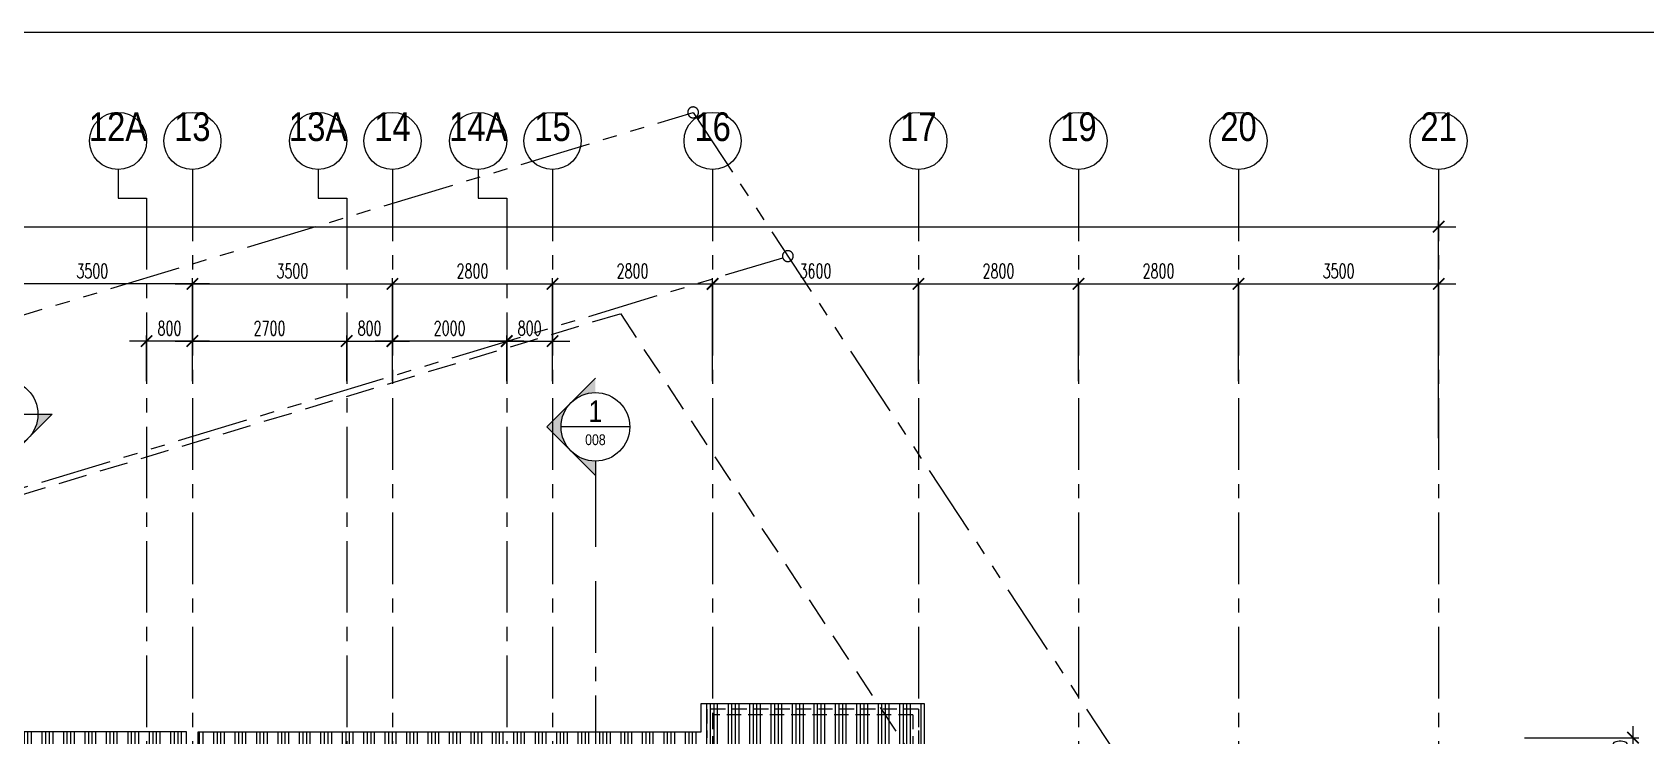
# Model space of a CAD drawing. Extents: x -202 to 81900, y 0 to 57000.
# Drawn here: x 39200 to 67422, y 44696 to 57000 of the extents above; entities that cross this region are included whole.
import ezdxf
from ezdxf.enums import TextEntityAlignment as Align

# ---------------------------------------------------------------- set-up
doc = ezdxf.new("R2010")
doc.units = 0
doc.header["$LTSCALE"] = 1000
doc.header["$MEASUREMENT"] = 0
for name, pattern in [('CENTER', [2, 1.25, -0.25, 0.25, -0.25]), ('DASHED', [0.75, 0.5, -0.25]), ('HIDDEN', [0.375, 0.25, -0.125]), ('PHANTOM', [2.5, 1.25, -0.25, 0.25, -0.25, 0.25, -0.25])]:
    doc.linetypes.add(name, pattern=pattern)
doc.layers.get('0').update_dxf_attribs({"linetype": 'CONTINUOUS'})
doc.layers.get('DEFPOINTS').update_dxf_attribs({"color": 8, "linetype": 'CONTINUOUS'})
for name, color, linetype in [('A-_ANOT----_D-', 7, 'CONTINUOUS'), ('A-_ANOTGRID_E-', 8, 'CENTER'), ('A-_ANOTSYBL_E-', 7, 'CONTINUOUS'), ('A-_ANOTTBLK_E-', 7, 'CONTINUOUS'), ('A-_DOOR----_E-', 7, 'CONTINUOUS'), ('A-_ROOF----_E-', 5, 'CONTINUOUS'), ('A-_ROOF----_H-', 8, 'CONTINUOUS'), ('A-_SITEBNRY_E-', 1, 'PHANTOM'), ('A-_SITESTBK_E-', 1, 'DASHED'), ('A-_WALL----_E-', 1, 'CONTINUOUS')]:
    doc.layers.add(name, color=color, linetype=linetype)
doc.styles.add('ARIAL-NARROW', font='ARIALN.TTF')
doc.styles.add('ROMANS', font='romans.shx', dxfattribs={"width": 0.65, "height": 250})
doc.dimstyles.new('DIM100', dxfattribs={"dimscale": 100, "dimtxt": 2, "dimasz": 2, "dimexe": 1, "dimexo": 3, "dimgap": 1, "dimtad": 1, "dimdec": 1, "dimzin": 15, "dimtxsty": 'ROMANS', "dimcen": 1, "dimdle": 3, "dimclrd": 8, "dimclre": 8, "dimclrt": 7, "dimazin": 3, "dimtfac": 1, "dimtdec": 1, "dimtix": 1, "dimtmove": 0, "dimatfit": 3, "dimtolj": 1, "dimtzin": 15})

# ---------------------------------------------------------------- blocks, each defined once
blk = doc.blocks.new('SHA10001')
at = {"layer": 'DEFPOINTS'}
blk.add_lwpolyline([(0, 0), (0, 570), (817, 570), (817, 0)], close=True, dxfattribs=at)
at = {"layer": 'A-_ANOTTBLK_E-', "color": 8}
for tag, p, height, style in [('-DWGTTL1-', (698.87, 208.16), 5, 'ARIAL-NARROW'), ('-DWGTTL2-', (698.87, 200.16), 5, 'ARIAL-NARROW'), ('-DWGTTL3-', (698.87, 192.16), 5, 'ARIAL-NARROW'), ('-OWNERSNAME-', (697.85, 167.17), 2, 'ARIAL-NARROW'), ('-ADDRESS-', (697.85, 164.35), 2, 'ARIAL-NARROW'), ('-ADDRESS/POSTCODE-', (697.97, 161.4), 2, 'ARIAL-NARROW'), ('-FREEHOLD-', (747, 156.36), 1.75, 'ROMANS'), ('-SCALE-', (720, 50.65), 2, 'ARIAL-NARROW'), ('-DATE-', (720, 44.75), 2, 'ARIAL-NARROW'), ('-DRAWN-', (720, 38.85), 2, 'ARIAL-NARROW'), ('-CHK-', (720, 32.26), 2, 'ARIAL-NARROW'), ('-DWGNO-', (746.69, 32.5), 3, 'ARIAL-NARROW'), ('-', (786.67, 32.5), 3.5, 'ARIAL-NARROW'), ('-FILENAME-', (720, 26.26), 2, 'ARIAL-NARROW')]:
    blk.add_attdef(tag, p, '', height=height, dxfattribs=dict(at, style=style))
at = {"layer": 'A-_ANOTTBLK_E-', "color": 8, "ltscale": 0.3, "style": 'ARIAL-NARROW'}
blk.add_attdef('-JOBNO-', (747, 44.5), '', height=3.5, dxfattribs=at)
blk = doc.blocks.new('SYMBOL_SECTIONLEFT2')
at = {"layer": 'A-_ANOTSYBL_E-'}
h = blk.add_hatch(color=256, dxfattribs=at)
h.paths.add_polyline_path([(0, 8.49), (0, 6, 0.198912), (-4.24, 4.24)])
h.paths.add_polyline_path([(-4.24, -4.24, 0.198912), (0, -6), (0, -8.49)])
blk.add_hatch(color=256, dxfattribs=at).paths.add_polyline_path([(-4.24, -4.24, -0.198912), (-6, 0, -0.198912), (-4.24, 4.24), (-8.49, 0)])
for p, q in [((0, 8.49), (-8.49, 0)), ((-8.49, 0), (0, -8.49)), ((6, 0), (-6, 0)), ((0, -6), (0, -21)), ((0, -6), (0, -8.49))]:
    blk.add_line(p, q, dxfattribs=at)
blk.add_circle((0, 0), 6, dxfattribs=at)
blk = doc.blocks.new('SYMBOL_ELEVBACK')
at = {"layer": 'A-_ANOTSYBL_E-'}
h = blk.add_hatch(color=256, dxfattribs=at)
h.paths.add_polyline_path([(-8.49, 0), (-4.24, -4.24, -0.198912), (-6, 0)])
h.paths.add_polyline_path([(6, 0, -0.198912), (4.24, -4.24), (8.49, 0)])
blk.add_hatch(color=256, dxfattribs=at).paths.add_polyline_path([(-4.24, -4.24), (0, -8.49), (4.24, -4.24, -0.414214)])
for p, q in [((-8.49, 0), (8.49, 0)), ((-8.49, 0), (0, -8.49)), ((0, -8.49), (8.49, 0))]:
    blk.add_line(p, q, dxfattribs=at)
blk.add_circle((0, 0), 6, dxfattribs=at)
blk = doc.blocks.new('_ARCHTICK')
at = {"color": 0, "linetype": 'BYBLOCK', "const_width": 0.15}
blk.add_lwpolyline([(-0.5, -0.5), (0.5, 0.5)], dxfattribs=at)
blk = doc.blocks.new('*D8')
at = {"layer": 'A-_ANOT----_D-', "color": 8}
for p, q in [((41700, 52599), (45800, 52599)), ((42000, 50899), (42000, 52699)), ((45500, 50899), (45500, 52699))]:
    blk.add_line(p, q, dxfattribs=at)
at = {"layer": 'DEFPOINTS', "color": 0}
for p in [(45500, 52599), (42000, 50599), (45500, 50599)]:
    blk.add_point(p, dxfattribs=at)
at = {"layer": 'A-_ANOT----_D-', "color": 8, "xscale": 200, "yscale": 200, "zscale": 200, "rotation": 180}
blk.add_blockref('_ARCHTICK', (42000, 52599), dxfattribs=at)
at = {"layer": 'A-_ANOT----_D-', "color": 8, "xscale": 200, "yscale": 200, "zscale": 200}
blk.add_blockref('_ARCHTICK', (45500, 52599), dxfattribs=at)
at = {"layer": 'A-_ANOT----_D-', "color": 7, "insert": (43750, 52824), "char_height": 250, "attachment_point": 5, "style": 'ROMANS'}
blk.add_mtext('\\A1;3500', dxfattribs=at)
blk = doc.blocks.new('*D9')
at = {"layer": 'A-_ANOT----_D-', "color": 8}
for p, q in [((45200, 52599), (48600, 52599)), ((45500, 50899), (45500, 52699)), ((48300, 50899), (48300, 52699))]:
    blk.add_line(p, q, dxfattribs=at)
at = {"layer": 'DEFPOINTS', "color": 0}
for p in [(48300, 52599), (45500, 50599), (48300, 50599)]:
    blk.add_point(p, dxfattribs=at)
at = {"layer": 'A-_ANOT----_D-', "color": 8, "xscale": 200, "yscale": 200, "zscale": 200, "rotation": 180}
blk.add_blockref('_ARCHTICK', (45500, 52599), dxfattribs=at)
at = {"layer": 'A-_ANOT----_D-', "color": 8, "xscale": 200, "yscale": 200, "zscale": 200}
blk.add_blockref('_ARCHTICK', (48300, 52599), dxfattribs=at)
at = {"layer": 'A-_ANOT----_D-', "color": 7, "insert": (46900, 52824), "char_height": 250, "attachment_point": 5, "style": 'ROMANS'}
blk.add_mtext('\\A1;2800', dxfattribs=at)
blk = doc.blocks.new('*D10')
at = {"layer": 'A-_ANOT----_D-', "color": 8}
for p, q in [((50800, 52599), (55000, 52599)), ((51100, 50899), (51100, 52699)), ((54700, 50899), (54700, 52699))]:
    blk.add_line(p, q, dxfattribs=at)
at = {"layer": 'DEFPOINTS', "color": 0}
for p in [(54700, 52599), (51100, 50599), (54700, 50599)]:
    blk.add_point(p, dxfattribs=at)
at = {"layer": 'A-_ANOT----_D-', "color": 8, "xscale": 200, "yscale": 200, "zscale": 200, "rotation": 180}
blk.add_blockref('_ARCHTICK', (51100, 52599), dxfattribs=at)
at = {"layer": 'A-_ANOT----_D-', "color": 8, "xscale": 200, "yscale": 200, "zscale": 200}
blk.add_blockref('_ARCHTICK', (54700, 52599), dxfattribs=at)
at = {"layer": 'A-_ANOT----_D-', "color": 7, "insert": (52900, 52824), "char_height": 250, "attachment_point": 5, "style": 'ROMANS'}
blk.add_mtext('\\A1;3600', dxfattribs=at)
blk = doc.blocks.new('*D11')
at = {"layer": 'A-_ANOT----_D-', "color": 8}
for p, q in [((54400, 52599), (57800, 52599)), ((54700, 50899), (54700, 52699)), ((57500, 50899), (57500, 52699))]:
    blk.add_line(p, q, dxfattribs=at)
at = {"layer": 'DEFPOINTS', "color": 0}
for p in [(57500, 52599), (54700, 50599), (57500, 50599)]:
    blk.add_point(p, dxfattribs=at)
at = {"layer": 'A-_ANOT----_D-', "color": 8, "xscale": 200, "yscale": 200, "zscale": 200, "rotation": 180}
blk.add_blockref('_ARCHTICK', (54700, 52599), dxfattribs=at)
at = {"layer": 'A-_ANOT----_D-', "color": 8, "xscale": 200, "yscale": 200, "zscale": 200}
blk.add_blockref('_ARCHTICK', (57500, 52599), dxfattribs=at)
at = {"layer": 'A-_ANOT----_D-', "color": 7, "insert": (56100, 52824), "char_height": 250, "attachment_point": 5, "style": 'ROMANS'}
blk.add_mtext('\\A1;2800', dxfattribs=at)
blk = doc.blocks.new('*D12')
at = {"layer": 'A-_ANOT----_D-', "color": 8}
for p, q in [((57200, 52599), (60600, 52599)), ((57500, 50899), (57500, 52699)), ((60300, 50899), (60300, 52699))]:
    blk.add_line(p, q, dxfattribs=at)
at = {"layer": 'DEFPOINTS', "color": 0}
for p in [(60300, 52599), (57500, 50599), (60300, 50599)]:
    blk.add_point(p, dxfattribs=at)
at = {"layer": 'A-_ANOT----_D-', "color": 8, "xscale": 200, "yscale": 200, "zscale": 200, "rotation": 180}
blk.add_blockref('_ARCHTICK', (57500, 52599), dxfattribs=at)
at = {"layer": 'A-_ANOT----_D-', "color": 8, "xscale": 200, "yscale": 200, "zscale": 200}
blk.add_blockref('_ARCHTICK', (60300, 52599), dxfattribs=at)
at = {"layer": 'A-_ANOT----_D-', "color": 7, "insert": (58900, 52824), "char_height": 250, "attachment_point": 5, "style": 'ROMANS'}
blk.add_mtext('\\A1;2800', dxfattribs=at)
blk = doc.blocks.new('*D13')
at = {"layer": 'A-_ANOT----_D-', "color": 8}
for p, q in [((60000, 52599), (64100, 52599)), ((60300, 50899), (60300, 52699)), ((63800, 50899), (63800, 52699))]:
    blk.add_line(p, q, dxfattribs=at)
at = {"layer": 'DEFPOINTS', "color": 0}
for p in [(63800, 52599), (60300, 50599), (63800, 50599)]:
    blk.add_point(p, dxfattribs=at)
at = {"layer": 'A-_ANOT----_D-', "color": 8, "xscale": 200, "yscale": 200, "zscale": 200, "rotation": 180}
blk.add_blockref('_ARCHTICK', (60300, 52599), dxfattribs=at)
at = {"layer": 'A-_ANOT----_D-', "color": 8, "xscale": 200, "yscale": 200, "zscale": 200}
blk.add_blockref('_ARCHTICK', (63800, 52599), dxfattribs=at)
at = {"layer": 'A-_ANOT----_D-', "color": 7, "insert": (62050, 52824), "char_height": 250, "attachment_point": 5, "style": 'ROMANS'}
blk.add_mtext('\\A1;3500', dxfattribs=at)
blk = doc.blocks.new('*D14')
at = {"layer": 'A-_ANOT----_D-', "color": 8}
for p, q in [((4950, 50899), (4950, 53699)), ((63800, 49899), (63800, 53699)), ((4650, 53599), (64100, 53599))]:
    blk.add_line(p, q, dxfattribs=at)
at = {"layer": 'DEFPOINTS', "color": 0}
for p in [(63800, 53599), (4950, 50599), (63800, 49599)]:
    blk.add_point(p, dxfattribs=at)
at = {"layer": 'A-_ANOT----_D-', "color": 8, "xscale": 200, "yscale": 200, "zscale": 200, "rotation": 180}
blk.add_blockref('_ARCHTICK', (4950, 53599), dxfattribs=at)
at = {"layer": 'A-_ANOT----_D-', "color": 8, "xscale": 200, "yscale": 200, "zscale": 200}
blk.add_blockref('_ARCHTICK', (63800, 53599), dxfattribs=at)
at = {"layer": 'A-_ANOT----_D-', "color": 7, "insert": (34375, 53824), "char_height": 250, "attachment_point": 5, "style": 'ROMANS'}
blk.add_mtext('\\A1;58850', dxfattribs=at)
blk = doc.blocks.new('*D22')
at = {"layer": 'A-_ANOT----_D-', "color": 8}
for p, q in [((65300, 44661), (67300, 44661)), ((67200, 44661), (67200, 44861)), ((67200, 44161), (67200, 44661)), ((65300, 44161), (67300, 44161)), ((67200, 44161), (67200, 43961))]:
    blk.add_line(p, q, dxfattribs=at)
at = {"layer": 'DEFPOINTS', "color": 0}
for p in [(65000, 44661), (67200, 44661), (65000, 44161)]:
    blk.add_point(p, dxfattribs=at)
at = {"layer": 'A-_ANOT----_D-', "color": 8, "xscale": 200, "yscale": 200, "zscale": 200}
for p, rotation in [((67200, 44661), 270), ((67200, 44161), 90)]:
    blk.add_blockref('_ARCHTICK', p, dxfattribs=dict(at, rotation=rotation))
at = {"layer": 'A-_ANOT----_D-', "color": 7, "insert": (66975, 44411), "char_height": 250, "attachment_point": 5, "rotation": 90, "style": 'ROMANS'}
blk.add_mtext('\\A1;500', dxfattribs=at)
blk = doc.blocks.new('*D23')
at = {"layer": 'A-_ANOT----_D-', "color": 8}
for p, q in [((42300, 52599), (38200, 52599)), ((38500, 50899), (38500, 52699)), ((42000, 50899), (42000, 52699))]:
    blk.add_line(p, q, dxfattribs=at)
at = {"layer": 'DEFPOINTS', "color": 0}
for p in [(38500, 52599), (38500, 50599), (42000, 50599)]:
    blk.add_point(p, dxfattribs=at)
at = {"layer": 'A-_ANOT----_D-', "color": 8, "xscale": 200, "yscale": 200, "zscale": 200, "rotation": 180}
blk.add_blockref('_ARCHTICK', (38500, 52599), dxfattribs=at)
at = {"layer": 'A-_ANOT----_D-', "color": 8, "xscale": 200, "yscale": 200, "zscale": 200}
blk.add_blockref('_ARCHTICK', (42000, 52599), dxfattribs=at)
at = {"layer": 'A-_ANOT----_D-', "color": 7, "insert": (40250, 52824), "char_height": 250, "attachment_point": 5, "style": 'ROMANS'}
blk.add_mtext('\\A1;3500', dxfattribs=at)
blk = doc.blocks.new('*D27')
at = {"layer": 'A-_ANOT----_D-', "color": 8}
for p, q in [((48000, 52599), (51400, 52599)), ((48300, 50899), (48300, 52699)), ((51100, 50899), (51100, 52699))]:
    blk.add_line(p, q, dxfattribs=at)
at = {"layer": 'DEFPOINTS', "color": 0}
for p in [(51100, 52599), (48300, 50599), (51100, 50599)]:
    blk.add_point(p, dxfattribs=at)
at = {"layer": 'A-_ANOT----_D-', "color": 8, "xscale": 200, "yscale": 200, "zscale": 200, "rotation": 180}
blk.add_blockref('_ARCHTICK', (48300, 52599), dxfattribs=at)
at = {"layer": 'A-_ANOT----_D-', "color": 8, "xscale": 200, "yscale": 200, "zscale": 200}
blk.add_blockref('_ARCHTICK', (51100, 52599), dxfattribs=at)
at = {"layer": 'A-_ANOT----_D-', "color": 7, "insert": (49700, 52824), "char_height": 250, "attachment_point": 5, "style": 'ROMANS'}
blk.add_mtext('\\A1;2800', dxfattribs=at)
blk = doc.blocks.new('*D28')
at = {"layer": 'A-_ANOT----_D-', "color": 8}
for p, q in [((47500, 50899), (47500, 51699)), ((48300, 50899), (48300, 51699)), ((47200, 51599), (48600, 51599))]:
    blk.add_line(p, q, dxfattribs=at)
at = {"layer": 'DEFPOINTS', "color": 0}
for p in [(48300, 51599), (47500, 50599), (48300, 50599)]:
    blk.add_point(p, dxfattribs=at)
at = {"layer": 'A-_ANOT----_D-', "color": 8, "xscale": 200, "yscale": 200, "zscale": 200, "rotation": 180}
blk.add_blockref('_ARCHTICK', (47500, 51599), dxfattribs=at)
at = {"layer": 'A-_ANOT----_D-', "color": 8, "xscale": 200, "yscale": 200, "zscale": 200}
blk.add_blockref('_ARCHTICK', (48300, 51599), dxfattribs=at)
at = {"layer": 'A-_ANOT----_D-', "color": 7, "insert": (47900, 51824), "char_height": 250, "attachment_point": 5, "style": 'ROMANS'}
blk.add_mtext('\\A1;800', dxfattribs=at)
blk = doc.blocks.new('*D29')
at = {"layer": 'A-_ANOT----_D-', "color": 8}
for p, q in [((45500, 50899), (45500, 51699)), ((47500, 50899), (47500, 51699)), ((47800, 51599), (45200, 51599))]:
    blk.add_line(p, q, dxfattribs=at)
at = {"layer": 'DEFPOINTS', "color": 0}
for p in [(45500, 51599), (45500, 50599), (47500, 50599)]:
    blk.add_point(p, dxfattribs=at)
at = {"layer": 'A-_ANOT----_D-', "color": 8, "xscale": 200, "yscale": 200, "zscale": 200, "rotation": 180}
blk.add_blockref('_ARCHTICK', (45500, 51599), dxfattribs=at)
at = {"layer": 'A-_ANOT----_D-', "color": 8, "xscale": 200, "yscale": 200, "zscale": 200}
blk.add_blockref('_ARCHTICK', (47500, 51599), dxfattribs=at)
at = {"layer": 'A-_ANOT----_D-', "color": 7, "insert": (46500, 51824), "char_height": 250, "attachment_point": 5, "style": 'ROMANS'}
blk.add_mtext('\\A1;2000', dxfattribs=at)
blk = doc.blocks.new('*D30')
at = {"layer": 'A-_ANOT----_D-', "color": 8}
for p, q in [((42000, 50899), (42000, 51699)), ((44700, 50899), (44700, 51699)), ((41700, 51599), (45000, 51599))]:
    blk.add_line(p, q, dxfattribs=at)
at = {"layer": 'DEFPOINTS', "color": 0}
for p in [(44700, 51599), (42000, 50599), (44700, 50599)]:
    blk.add_point(p, dxfattribs=at)
at = {"layer": 'A-_ANOT----_D-', "color": 8, "xscale": 200, "yscale": 200, "zscale": 200, "rotation": 180}
blk.add_blockref('_ARCHTICK', (42000, 51599), dxfattribs=at)
at = {"layer": 'A-_ANOT----_D-', "color": 8, "xscale": 200, "yscale": 200, "zscale": 200}
blk.add_blockref('_ARCHTICK', (44700, 51599), dxfattribs=at)
at = {"layer": 'A-_ANOT----_D-', "color": 7, "insert": (43350, 51824), "char_height": 250, "attachment_point": 5, "style": 'ROMANS'}
blk.add_mtext('\\A1;2700', dxfattribs=at)
blk = doc.blocks.new('*D31')
at = {"layer": 'A-_ANOT----_D-', "color": 8}
for p, q in [((44700, 50899), (44700, 51699)), ((45500, 50899), (45500, 51699)), ((44400, 51599), (45800, 51599))]:
    blk.add_line(p, q, dxfattribs=at)
at = {"layer": 'DEFPOINTS', "color": 0}
for p in [(45500, 51599), (44700, 50599), (45500, 50599)]:
    blk.add_point(p, dxfattribs=at)
at = {"layer": 'A-_ANOT----_D-', "color": 8, "xscale": 200, "yscale": 200, "zscale": 200, "rotation": 180}
blk.add_blockref('_ARCHTICK', (44700, 51599), dxfattribs=at)
at = {"layer": 'A-_ANOT----_D-', "color": 8, "xscale": 200, "yscale": 200, "zscale": 200}
blk.add_blockref('_ARCHTICK', (45500, 51599), dxfattribs=at)
at = {"layer": 'A-_ANOT----_D-', "color": 7, "insert": (45100, 51824), "char_height": 250, "attachment_point": 5, "style": 'ROMANS'}
blk.add_mtext('\\A1;800', dxfattribs=at)
blk = doc.blocks.new('*D32')
at = {"layer": 'A-_ANOT----_D-', "color": 8}
for p, q in [((41200, 50899), (41200, 51699)), ((42000, 50899), (42000, 51699)), ((42300, 51599), (40900, 51599))]:
    blk.add_line(p, q, dxfattribs=at)
at = {"layer": 'DEFPOINTS', "color": 0}
for p in [(41200, 51599), (41200, 50599), (42000, 50599)]:
    blk.add_point(p, dxfattribs=at)
at = {"layer": 'A-_ANOT----_D-', "color": 8, "xscale": 200, "yscale": 200, "zscale": 200, "rotation": 180}
blk.add_blockref('_ARCHTICK', (41200, 51599), dxfattribs=at)
at = {"layer": 'A-_ANOT----_D-', "color": 8, "xscale": 200, "yscale": 200, "zscale": 200}
blk.add_blockref('_ARCHTICK', (42000, 51599), dxfattribs=at)
at = {"layer": 'A-_ANOT----_D-', "color": 7, "insert": (41600, 51824), "char_height": 250, "attachment_point": 5, "style": 'ROMANS'}
blk.add_mtext('\\A1;800', dxfattribs=at)

msp = doc.modelspace()

# ---------------------------------------------------------------- hatches: boundary and pattern name
at = {"layer": 'A-_ROOF----_H-'}
h = msp.add_hatch(dxfattribs=at)
h.set_pattern_fill('ANSI34', color=256, scale=500, angle=45, style=0)
h.paths.add_polyline_path([(19899.97, 43761.38), (19899.97, 42661.38), (16499.97, 42661.38), (16499.97, 40761.39), (16599.97, 40761.39), (16599.97, 41561.38), (19499.97, 41561.38), (19499.97, 39661.37), (19999.97, 39661.37), (19999.97, 41561.38), (22899.97, 41561.38), (22899.97, 42161.38), (27249.97, 42161.38), (27249.97, 42011.38), (27549.97, 42311.38), (27549.97, 42161.38), (29199.97, 42161.38), (29199.97, 44261.38), (25499.97, 44261.38), (25499.97, 43761.38)])
h.paths.add_polyline_path([(35699.97, 43161.38), (35699.97, 43661.38), (38599.97, 43661.38), (38599.97, 43161.38), (39099.97, 43161.38), (39099.97, 43661.38), (41899.97, 43661.38), (41899.97, 44761.38), (33099.97, 44761.38), (33099.97, 45261.38), (29399.97, 45261.38), (29399.97, 43161.38), (31049.97, 43161.38), (31049.97, 43311.38), (31349.97, 43011.38), (31349.97, 43161.38)])
h.paths.add_polyline_path([(48299.97, 43161.38), (52649.97, 43161.38), (52649.97, 43011.38), (52949.97, 43311.38), (52949.97, 43161.38), (54799.97, 43161.38), (54799.97, 45261.38), (50899.97, 45261.38), (50899.97, 44761.38), (42099.97, 44761.38), (42099.97, 43661.38), (44899.97, 43661.38), (44899.97, 43161.38), (45399.97, 43161.38), (45399.97, 43661.38), (48299.97, 43661.38)])
h.paths.add_polyline_path([(56799.96, 32061.38), (52599.97, 32061.38), (52599.97, 30461.38), (58149.97, 30461.38), (58149.97, 30611.38), (58449.97, 30311.38), (58449.97, 30461.38), (60899.97, 30461.38), (60899.97, 31061.38), (57799.97, 31061.38), (57799.97, 30961.37), (56799.96, 30961.35)])
h.paths.add_polyline_path([(47599.97, 23261.38), (47599.97, 21261.38), (54599.97, 21261.38), (54599.97, 23261.38), (51249.97, 23261.38), (51249.97, 23411.38), (50949.97, 23111.38), (50949.97, 23261.38)])
h.paths.add_polyline_path([(32099.97, 23261.38), (28749.97, 23261.38), (28749.97, 23111.38), (28449.97, 23411.38), (28449.97, 23261.38), (25099.97, 23261.38), (25099.97, 21261.38), (32099.97, 21261.38)])

# ---------------------------------------------------------------- linework, layer by layer
at = {"layer": 'A-_ANOTGRID_E-'}
for p, q in [((41999.97, 54598.55), (41999.97, 32961.37)), ((45499.97, 54598.55), (45499.97, 32961.37)), ((48299.97, 54598.55), (48299.97, 32961.37)), ((51099.97, 54598.55), (51099.97, 20761.37)), ((54699.97, 54598.55), (54699.97, 20761.37)), ((57499.97, 54598.55), (57499.97, 20761.37)), ((60299.97, 54598.55), (60299.97, 20761.37)), ((63799.97, 54598.55), (63799.97, 20761.37))]:
    msp.add_line(p, q, dxfattribs=at)
for points in [[(40699.97, 54598.55), (40699.97, 54098.55), (41199.97, 54098.55), (41199.97, 20761.37)], [(44199.97, 54598.55), (44199.97, 54098.55), (44699.97, 54098.55), (44699.97, 20761.37)], [(46999.97, 54598.55), (46999.97, 54098.55), (47499.97, 54098.55), (47499.97, 20761.37)]]:
    msp.add_lwpolyline(points, dxfattribs=at)
at = {"layer": 'A-_ANOTGRID_E-', "linetype": 'BYBLOCK'}
for centre in [(40699.97, 55098.55), (41999.97, 55098.55), (44199.97, 55098.55), (45499.97, 55098.55), (46999.97, 55098.55), (48299.97, 55098.55), (51099.97, 55098.55), (54699.97, 55098.55), (57499.97, 55098.55), (60299.97, 55098.55), (63799.97, 55098.55)]:
    msp.add_circle(centre, 500, dxfattribs=at)
at = {"layer": 'A-_ANOTSYBL_E-', "linetype": 'CENTER'}
msp.add_line((49050, 47398.55), (49050, 10780), dxfattribs=at)
at = {"layer": 'A-_ROOF----_E-'}
for points in [[(35699.97, 43161.38), (35699.97, 43661.38), (38599.97, 43661.38), (38599.97, 43161.38), (39099.97, 43161.38), (39099.97, 43661.38), (41899.97, 43661.38), (41899.97, 44761.38), (33099.97, 44761.38), (33099.97, 45261.38), (29399.97, 45261.38), (29399.97, 43161.38), (31049.97, 43161.38), (31049.97, 43311.38), (31349.97, 43011.38), (31349.97, 43161.38), (35699.97, 43161.38)], [(48299.97, 43161.38), (48299.97, 43661.38), (45399.97, 43661.38), (45399.97, 43161.38), (44899.97, 43161.38), (44899.97, 43661.38), (42099.97, 43661.38), (42099.97, 44761.38), (50899.97, 44761.38), (50899.97, 45261.38), (54799.97, 45261.38), (54799.97, 43161.38), (52949.97, 43161.38), (52949.97, 43311.38), (52649.97, 43011.38), (52649.97, 43161.38), (48299.97, 43161.38)]]:
    msp.add_lwpolyline(points, dxfattribs=at)
at = {"layer": 'A-_SITEBNRY_E-', "color": 8}
msp.add_line((10651.71, 40439.54), (52325.62, 53057.29), dxfattribs=at)
at = {"layer": 'A-_SITEBNRY_E-'}
msp.add_lwpolyline([(6162.39, 29326.98), (-107.02, 40210.29), (50759.07, 55598.55), (69500, 27179.74)], dxfattribs=at)
for centre in [(50759.07, 55598.55), (52416.29, 53084.64)]:
    msp.add_arc(centre, 94.7, 122.804638, 122.168025, dxfattribs=at)
at = {"layer": 'A-_SITESTBK_E-'}
msp.add_lwpolyline([(47429.4, 21865.01), (18599.97, 22761.37), (8801.43, 39771.04), (49486.31, 52079.23), (69451.7, 21803.63), (61424.43, 22761.37), (47429.4, 21865.01)], close=True, dxfattribs=at)
at = {"layer": 'A-_WALL----_E-', "color": 8, "linetype": 'HIDDEN'}
for p, q in [((54699.97, 45161.38), (50999.97, 45161.38)), ((50999.97, 45161.38), (50999.97, 44661.38)), ((54699.97, 45161.38), (54699.97, 43161.38)), ((54599.97, 45061.38), (51099.97, 45061.38)), ((51099.97, 45061.38), (51099.97, 44561.38)), ((54599.97, 45061.38), (54599.97, 43161.38))]:
    msp.add_line(p, q, dxfattribs=at)

# ---------------------------------------------------------------- block references
at = {"layer": 'A-_ANOTSYBL_E-'}
ref = msp.add_blockref('SYMBOL_ELEVBACK', (38700, 50318.74), dxfattribs=dict(at, xscale=100, yscale=100, zscale=100))
ref.add_attrib('-NO-', '4', dxfattribs={"height": 375, "style": 'ARIAL-NARROW'}).set_placement((38700, 50592.76), align=Align.MIDDLE_CENTER)
ref.add_attrib('-REFNO-', '011', dxfattribs={"height": 187.5, "style": 'ARIAL-NARROW'}).set_placement((38700, 50187.21), align=Align.TOP_CENTER)
ref = msp.add_blockref('SYMBOL_SECTIONLEFT2', (49050, 50098.55), dxfattribs=dict(at, xscale=100, yscale=100, zscale=100))
ref.add_attrib('-NO-', '1', dxfattribs={"height": 375, "style": 'ARIAL-NARROW'}).set_placement((49050, 50372.57), align=Align.MIDDLE_CENTER)
ref.add_attrib('-REFNO-', '008', dxfattribs={"height": 187.5, "style": 'ARIAL-NARROW'}).set_placement((49050, 49967.02), align=Align.TOP_CENTER)
at = {"layer": 'A-_ANOTTBLK_E-', "xscale": 100, "yscale": 100, "zscale": 100}
msp.add_blockref('SHA10001', (0, 0), dxfattribs=at)
at = {"layer": 'A-_DOOR----_E-', "xscale": 100, "yscale": 100, "zscale": 100}
msp.add_blockref('SHA10001', (0, 0), dxfattribs=at)

# ---------------------------------------------------------------- texts
at = {"layer": 'A-_ANOTGRID_E-', "color": 7, "style": 'ARIAL-NARROW'}
for s, p in [('12A', (40699.97, 55098.55)), ('13', (41999.97, 55098.55)), ('13A', (44199.97, 55098.55)), ('14', (45499.97, 55098.55)), ('14A', (46999.97, 55098.55)), ('15', (48299.97, 55098.55)), ('16', (51099.97, 55098.55)), ('17', (54699.97, 55098.55)), ('19', (57499.97, 55098.55)), ('20', (60299.97, 55098.55)), ('21', (63799.97, 55098.55))]:
    msp.add_text(s, height=500, dxfattribs=at).set_placement(p, align=Align.CENTER)

# ---------------------------------------------------------------- dimensions: what is measured, and where the dimension line sits
at = {"layer": 'A-_ANOT----_D-'}
for base, p1, p2, picture, middle in [((63799.97, 53598.55), (4950, 50598.55), (63799.97, 49598.55), '*D14', (34374.99, 53823.55)), ((45499.97, 52598.55), (41999.97, 50598.55), (45499.97, 50598.55), '*D8', (43749.97, 52823.55)), ((48299.97, 52598.55), (45499.97, 50598.55), (48299.97, 50598.55), '*D9', (46899.97, 52823.55)), ((51099.97, 52598.55), (48299.97, 50598.55), (51099.97, 50598.55), '*D27', (49699.97, 52823.55)), ((54699.97, 52598.55), (51099.97, 50598.55), (54699.97, 50598.55), '*D10', (52899.97, 52823.55)), ((57499.97, 52598.55), (54699.97, 50598.55), (57499.97, 50598.55), '*D11', (56099.97, 52823.55)), ((60299.97, 52598.55), (57499.97, 50598.55), (60299.97, 50598.55), '*D12', (58899.97, 52823.55)), ((63799.97, 52598.55), (60299.97, 50598.55), (63799.97, 50598.55), '*D13', (62049.97, 52823.55)), ((41199.97, 51598.55), (41999.95, 50598.55), (41199.97, 50598.55), '*D32', (41599.96, 51823.55)), ((44699.97, 51598.55), (41999.97, 50598.55), (44699.97, 50598.55), '*D30', (43349.97, 51823.55)), ((45499.97, 51598.55), (44699.97, 50598.55), (45499.97, 50598.55), '*D31', (45099.97, 51823.55)), ((45499.97, 51598.55), (47499.97, 50598.55), (45499.97, 50598.55), '*D29', (46499.97, 51823.55)), ((48299.97, 51598.55), (47499.97, 50598.55), (48299.97, 50598.55), '*D28', (47899.97, 51823.55))]:
    dim = msp.add_linear_dim(base=base, p1=p1, p2=p2, dimstyle='DIM100', dxfattribs=at)
    dim.commit()
    dim.dimension.update_dxf_attribs({"geometry": picture, "text_midpoint": middle})
for base, p1, p2, angle, picture, middle in [((38499.97, 52598.55), (41999.95, 50598.55), (38499.97, 50598.55), 180, '*D23', (40249.96, 52823.55)), ((67200, 44661.38), (65000, 44161.38), (65000, 44661.38), 90, '*D22', (66975, 44411.38))]:
    dim = msp.add_linear_dim(base=base, p1=p1, p2=p2, angle=angle, dimstyle='DIM100', dxfattribs=at)
    dim.commit()
    dim.dimension.update_dxf_attribs({"geometry": picture, "text_midpoint": middle})

doc.saveas('drawing.dxf')
